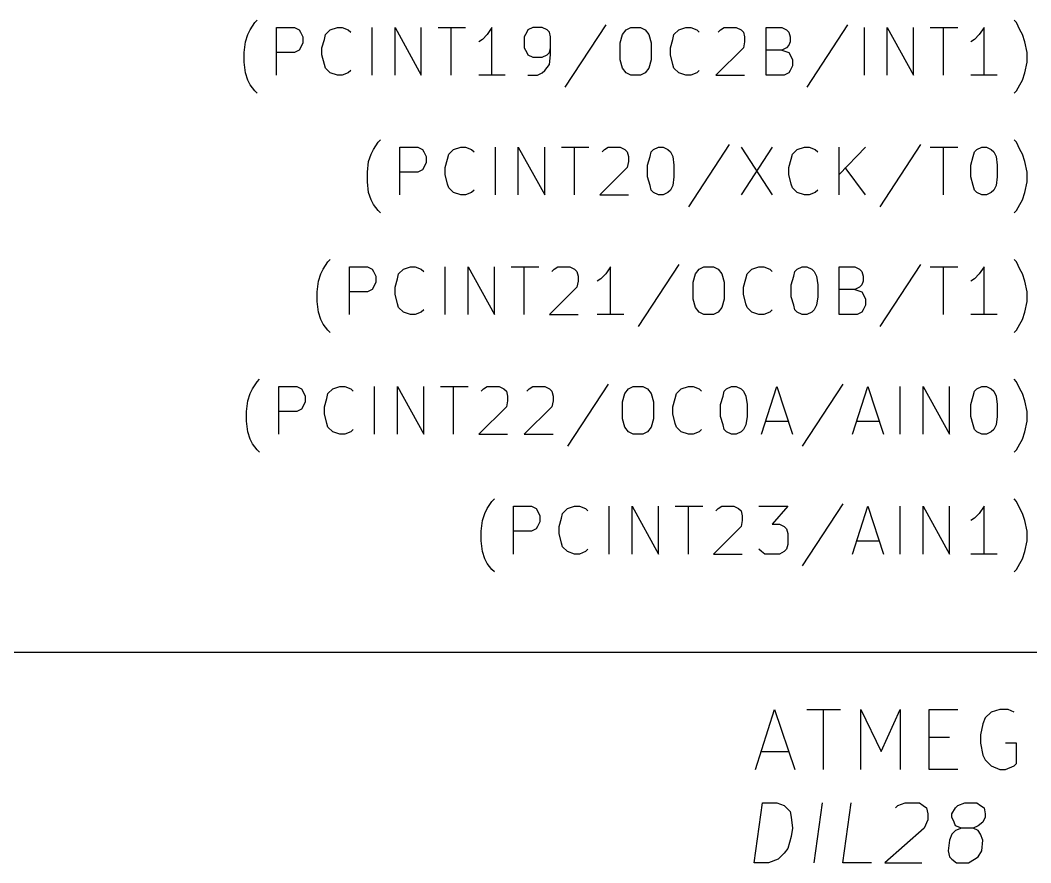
# Model space of a CAD drawing. Extents: x 10 to 287, y -200 to -10.
# Drawn here: x 97.56 to 119, y -127.66 to -109.78 of the extents above; entities that cross this region are included whole.
import ezdxf

# ---------------------------------------------------------------- set-up
doc = ezdxf.new("R2010")
doc.units = 0
doc.header["$MEASUREMENT"] = 0
doc.layers.add('BLACK', color=7, linetype='CONTINUOUS')
doc.layers.add('WHITE', color=7, linetype='CONTINUOUS')

msp = doc.modelspace()

# ---------------------------------------------------------------- linework, layer by layer
at = {"layer": 'Black'}
for p, q in [((82.55, -123.19), (123.19, -123.19)), ((113.157, -125.679), (113.563, -124.409)), ((113.563, -124.409), (113.995, -125.679)), ((114.249, -124.409), (114.96, -124.409)), ((114.605, -125.679), (114.605, -124.409)), ((115.392, -125.679), (115.392, -124.409)), ((115.392, -124.409), (115.824, -125.298)), ((115.824, -125.298), (116.23, -124.409)), ((116.23, -124.409), (116.23, -125.679)), ((116.84, -125.679), (116.84, -124.409)), ((116.84, -124.409), (117.45, -124.409)), ((118.161, -124.46), (118.034, -124.587)), ((118.339, -124.409), (118.161, -124.46)), ((118.516, -124.409), (118.339, -124.409)), ((118.643, -124.46), (118.516, -124.409)), ((117.983, -124.714), (117.932, -124.943)), ((118.034, -124.587), (117.983, -124.714)), ((117.932, -124.943), (117.932, -125.12)), ((116.84, -124.993), (117.272, -124.993)), ((117.932, -125.12), (117.983, -125.374)), ((118.694, -125.12), (118.466, -125.12)), ((118.694, -125.552), (118.694, -125.12)), ((113.284, -125.298), (113.868, -125.298)), ((117.983, -125.374), (118.034, -125.476)), ((118.034, -125.476), (118.161, -125.603)), ((118.161, -125.603), (118.339, -125.679)), ((118.466, -125.679), (118.643, -125.603)), ((118.643, -125.603), (118.694, -125.552)), ((117.45, -125.679), (116.84, -125.679)), ((118.339, -125.679), (118.466, -125.679)), ((113.132, -127.66), (113.309, -126.39)), ((113.309, -126.39), (113.614, -126.39)), ((113.614, -126.39), (113.767, -126.441)), ((113.767, -126.441), (113.894, -126.568)), ((114.402, -127.66), (114.579, -126.39)), ((115.011, -127.66), (115.189, -126.39)), ((116.129, -126.492), (116.18, -126.441)), ((116.18, -126.441), (116.332, -126.39)), ((116.332, -126.39), (116.637, -126.39)), ((116.637, -126.39), (116.713, -126.441)), ((116.713, -126.441), (116.789, -126.492)), ((117.399, -126.492), (117.45, -126.441)), ((117.45, -126.441), (117.602, -126.39)), ((117.602, -126.39), (117.856, -126.39)), ((117.856, -126.39), (117.932, -126.441)), ((117.932, -126.441), (118.008, -126.492)), ((113.894, -126.568), (113.919, -126.695)), ((113.919, -126.695), (113.944, -126.924)), ((116.789, -126.492), (116.815, -126.619)), ((116.815, -126.619), (116.815, -126.746)), ((117.323, -126.619), (117.399, -126.492)), ((117.323, -126.695), (117.323, -126.619)), ((117.373, -126.797), (117.323, -126.695)), ((118.034, -126.695), (117.983, -126.797)), ((118.008, -126.492), (118.034, -126.619)), ((118.034, -126.619), (118.034, -126.695)), ((116.815, -126.746), (116.738, -126.924)), ((117.399, -126.873), (117.373, -126.797)), ((117.526, -126.924), (117.399, -126.873)), ((117.881, -126.873), (117.78, -126.924)), ((117.983, -126.797), (117.881, -126.873)), ((113.919, -127.102), (113.843, -127.356)), ((113.944, -126.924), (113.919, -127.102)), ((116.738, -126.924), (115.9, -127.66)), ((117.323, -127.051), (117.272, -127.178)), ((117.399, -126.975), (117.323, -127.051)), ((117.526, -126.924), (117.399, -126.975)), ((117.78, -126.924), (117.526, -126.924)), ((117.881, -126.975), (117.78, -126.924)), ((117.932, -127.051), (117.881, -126.975)), ((117.983, -127.178), (117.932, -127.051)), ((117.272, -127.178), (117.246, -127.406)), ((117.958, -127.406), (117.983, -127.178)), ((113.767, -127.457), (113.64, -127.584)), ((113.843, -127.356), (113.767, -127.457)), ((117.246, -127.406), (117.272, -127.533)), ((117.272, -127.533), (117.323, -127.584)), ((117.805, -127.584), (117.881, -127.533)), ((117.881, -127.533), (117.958, -127.406)), ((113.436, -127.66), (113.132, -127.66)), ((113.64, -127.584), (113.436, -127.66)), ((115.621, -127.66), (115.011, -127.66)), ((115.9, -127.66), (116.688, -127.66)), ((117.323, -127.584), (117.424, -127.66)), ((117.424, -127.66), (117.678, -127.66)), ((117.678, -127.66), (117.805, -127.584))]:
    msp.add_line(p, q, dxfattribs=at)
at = {"layer": 'White'}
for p, q in [((102.438, -109.982), (102.54, -109.83)), ((102.54, -109.83), (102.591, -109.779)), ((102.997, -110.947), (102.997, -109.931)), ((102.997, -109.931), (103.378, -109.931)), ((103.378, -109.931), (103.48, -109.982)), ((104.14, -109.982), (104.292, -109.931)), ((104.292, -109.931), (104.394, -109.931)), ((104.394, -109.931), (104.521, -109.982)), ((105.029, -110.947), (105.029, -109.931)), ((105.512, -110.947), (105.512, -109.931)), ((105.512, -109.931), (106.07, -110.947)), ((106.07, -110.947), (106.07, -109.931)), ((106.426, -109.931), (107.01, -109.931)), ((106.705, -110.947), (106.705, -109.931)), ((107.569, -109.931), (107.467, -110.084)), ((107.569, -110.947), (107.569, -109.931)), ((108.433, -109.931), (108.331, -109.982)), ((108.636, -109.931), (108.433, -109.931)), ((108.737, -109.982), (108.636, -109.931)), ((109.982, -109.88), (109.118, -111.201)), ((110.414, -109.982), (110.515, -109.931)), ((110.515, -109.931), (110.719, -109.931)), ((110.719, -109.931), (110.82, -109.982)), ((111.531, -109.982), (111.684, -109.931)), ((111.684, -109.931), (111.785, -109.931)), ((111.785, -109.931), (111.912, -109.982)), ((112.42, -109.982), (112.497, -109.931)), ((112.497, -109.931), (112.751, -109.931)), ((112.751, -109.931), (112.852, -109.982)), ((113.386, -110.947), (113.386, -109.931)), ((113.386, -109.931), (113.716, -109.931)), ((113.716, -109.931), (113.817, -109.982)), ((115.113, -109.88), (114.249, -111.201)), ((115.468, -110.947), (115.468, -109.931)), ((115.951, -110.947), (115.951, -109.931)), ((115.951, -109.931), (116.51, -110.947)), ((116.51, -110.947), (116.51, -109.931)), ((116.865, -109.931), (117.45, -109.931)), ((117.145, -110.947), (117.145, -109.931)), ((118.008, -109.931), (117.907, -110.084)), ((118.008, -110.947), (118.008, -109.931)), ((118.694, -109.83), (118.643, -109.779)), ((118.77, -109.982), (118.694, -109.83)), ((102.337, -110.236), (102.387, -110.084)), ((102.387, -110.084), (102.438, -109.982)), ((103.48, -109.982), (103.505, -110.033)), ((103.505, -110.033), (103.556, -110.134)), ((103.556, -110.134), (103.556, -110.261)), ((103.962, -110.363), (104.013, -110.185)), ((104.013, -110.185), (104.038, -110.084)), ((104.038, -110.084), (104.14, -109.982)), ((104.521, -109.982), (104.572, -110.033)), ((107.366, -110.185), (107.29, -110.236)), ((107.467, -110.084), (107.366, -110.185)), ((108.306, -110.033), (108.255, -110.134)), ((108.255, -110.134), (108.255, -110.363)), ((108.331, -109.982), (108.306, -110.033)), ((108.788, -110.033), (108.737, -109.982)), ((108.814, -110.134), (108.788, -110.033)), ((108.814, -110.515), (108.814, -110.134)), ((110.287, -110.261), (110.338, -110.084)), ((110.338, -110.084), (110.414, -109.982)), ((110.82, -109.982), (110.896, -110.084)), ((110.896, -110.084), (110.947, -110.261)), ((111.354, -110.363), (111.404, -110.185)), ((111.404, -110.185), (111.43, -110.084)), ((111.43, -110.084), (111.531, -109.982)), ((111.912, -109.982), (111.963, -110.033)), ((112.37, -110.033), (112.42, -109.982)), ((112.852, -109.982), (112.903, -110.033)), ((112.903, -110.033), (112.928, -110.134)), ((112.928, -110.134), (112.928, -110.236)), ((113.817, -109.982), (113.868, -110.033)), ((113.868, -110.033), (113.894, -110.134)), ((113.894, -110.134), (113.894, -110.236)), ((117.805, -110.185), (117.729, -110.236)), ((117.907, -110.084), (117.805, -110.185)), ((118.821, -110.084), (118.77, -109.982)), ((118.872, -110.236), (118.821, -110.084)), ((102.311, -110.465), (102.337, -110.236)), ((103.505, -110.363), (103.48, -110.414)), ((103.556, -110.261), (103.505, -110.363)), ((103.962, -110.515), (103.962, -110.363)), ((108.255, -110.363), (108.306, -110.465)), ((108.788, -110.465), (108.814, -110.363)), ((110.287, -110.617), (110.287, -110.261)), ((110.947, -110.261), (110.947, -110.617)), ((111.354, -110.515), (111.354, -110.363)), ((112.903, -110.363), (112.319, -110.947)), ((112.928, -110.236), (112.903, -110.363)), ((113.817, -110.363), (113.716, -110.414)), ((113.868, -110.312), (113.817, -110.363)), ((113.894, -110.236), (113.868, -110.312)), ((118.923, -110.465), (118.872, -110.236)), ((102.311, -110.668), (102.311, -110.465)), ((103.378, -110.465), (102.997, -110.465)), ((103.48, -110.414), (103.378, -110.465)), ((104.013, -110.719), (103.962, -110.515)), ((108.306, -110.465), (108.331, -110.515)), ((108.331, -110.515), (108.433, -110.566)), ((108.433, -110.566), (108.636, -110.566)), ((108.636, -110.566), (108.737, -110.515)), ((108.737, -110.515), (108.788, -110.465)), ((108.788, -110.719), (108.814, -110.515)), ((110.338, -110.795), (110.287, -110.617)), ((110.947, -110.617), (110.896, -110.795)), ((111.404, -110.719), (111.354, -110.515)), ((113.716, -110.414), (113.386, -110.414)), ((113.716, -110.414), (113.868, -110.465)), ((113.868, -110.465), (113.894, -110.515)), ((113.894, -110.515), (113.944, -110.617)), ((113.944, -110.617), (113.944, -110.744)), ((118.923, -110.668), (118.923, -110.465)), ((102.337, -110.896), (102.311, -110.668)), ((104.038, -110.795), (104.013, -110.719)), ((104.14, -110.896), (104.038, -110.795)), ((108.687, -110.846), (108.788, -110.719)), ((110.414, -110.896), (110.338, -110.795)), ((110.896, -110.795), (110.82, -110.896)), ((111.43, -110.795), (111.404, -110.719)), ((111.531, -110.896), (111.43, -110.795)), ((113.944, -110.744), (113.894, -110.846)), ((118.872, -110.896), (118.923, -110.668)), ((102.387, -111.049), (102.337, -110.896)), ((104.292, -110.947), (104.14, -110.896)), ((104.394, -110.947), (104.292, -110.947)), ((104.521, -110.896), (104.394, -110.947)), ((104.572, -110.846), (104.521, -110.896)), ((107.848, -110.947), (107.29, -110.947)), ((108.331, -110.947), (108.534, -110.947)), ((108.534, -110.947), (108.636, -110.896)), ((108.636, -110.896), (108.687, -110.846)), ((110.515, -110.947), (110.414, -110.896)), ((110.719, -110.947), (110.515, -110.947)), ((110.82, -110.896), (110.719, -110.947)), ((111.684, -110.947), (111.531, -110.896)), ((111.785, -110.947), (111.684, -110.947)), ((111.912, -110.896), (111.785, -110.947)), ((111.963, -110.846), (111.912, -110.896)), ((112.319, -110.947), (112.928, -110.947)), ((113.767, -110.947), (113.386, -110.947)), ((113.868, -110.896), (113.767, -110.947)), ((113.894, -110.846), (113.868, -110.896)), ((118.288, -110.947), (117.729, -110.947)), ((118.821, -111.049), (118.872, -110.896)), ((102.438, -111.15), (102.387, -111.049)), ((102.54, -111.277), (102.438, -111.15)), ((118.694, -111.277), (118.77, -111.15)), ((118.77, -111.15), (118.821, -111.049)), ((102.591, -111.328), (102.54, -111.277)), ((118.643, -111.328), (118.694, -111.277)), ((105.156, -112.37), (105.207, -112.319)), ((118.694, -112.37), (118.643, -112.319)), ((105.004, -112.624), (105.054, -112.522)), ((105.054, -112.522), (105.156, -112.37)), ((105.613, -113.487), (105.613, -112.471)), ((105.613, -112.471), (105.994, -112.471)), ((105.994, -112.471), (106.096, -112.522)), ((106.096, -112.522), (106.121, -112.573)), ((106.655, -112.624), (106.756, -112.522)), ((106.756, -112.522), (106.909, -112.471)), ((106.909, -112.471), (107.01, -112.471)), ((107.01, -112.471), (107.137, -112.522)), ((107.137, -112.522), (107.188, -112.573)), ((107.645, -113.487), (107.645, -112.471)), ((108.128, -113.487), (108.128, -112.471)), ((108.128, -112.471), (108.687, -113.487)), ((108.687, -113.487), (108.687, -112.471)), ((109.042, -112.471), (109.626, -112.471)), ((109.322, -113.487), (109.322, -112.471)), ((109.906, -112.573), (109.957, -112.522)), ((109.957, -112.522), (110.033, -112.471)), ((110.033, -112.471), (110.287, -112.471)), ((110.287, -112.471), (110.388, -112.522)), ((110.388, -112.522), (110.439, -112.573)), ((110.947, -112.573), (110.998, -112.522)), ((110.998, -112.522), (111.1, -112.471)), ((111.1, -112.471), (111.201, -112.471)), ((111.201, -112.471), (111.303, -112.522)), ((111.303, -112.522), (111.354, -112.573)), ((112.598, -112.42), (111.735, -113.741)), ((112.852, -112.471), (113.513, -113.487)), ((113.513, -112.471), (112.852, -113.487)), ((113.944, -112.624), (114.046, -112.522)), ((114.046, -112.522), (114.198, -112.471)), ((114.198, -112.471), (114.3, -112.471)), ((114.3, -112.471), (114.427, -112.522)), ((114.427, -112.522), (114.478, -112.573)), ((114.935, -113.487), (114.935, -112.471)), ((115.494, -112.471), (114.935, -113.055)), ((116.662, -112.42), (115.799, -113.741)), ((116.865, -112.471), (117.45, -112.471)), ((117.145, -113.487), (117.145, -112.471)), ((117.805, -112.573), (117.856, -112.522)), ((117.856, -112.522), (117.958, -112.471)), ((117.958, -112.471), (118.059, -112.471)), ((118.059, -112.471), (118.161, -112.522)), ((118.161, -112.522), (118.212, -112.573)), ((118.77, -112.522), (118.694, -112.37)), ((118.821, -112.624), (118.77, -112.522)), ((104.953, -112.776), (105.004, -112.624)), ((106.121, -112.573), (106.172, -112.674)), ((106.172, -112.674), (106.172, -112.801)), ((106.578, -112.903), (106.629, -112.725)), ((106.629, -112.725), (106.655, -112.624)), ((110.439, -112.573), (110.465, -112.674)), ((110.465, -112.674), (110.465, -112.776)), ((110.871, -112.852), (110.922, -112.674)), ((110.922, -112.674), (110.947, -112.573)), ((111.354, -112.573), (111.404, -112.674)), ((111.404, -112.674), (111.43, -112.852)), ((113.868, -112.903), (113.919, -112.725)), ((113.919, -112.725), (113.944, -112.624)), ((117.729, -112.852), (117.78, -112.674)), ((117.78, -112.674), (117.805, -112.573)), ((118.212, -112.573), (118.262, -112.674)), ((118.262, -112.674), (118.288, -112.852)), ((118.872, -112.776), (118.821, -112.624)), ((104.927, -113.005), (104.953, -112.776)), ((106.096, -112.954), (105.994, -113.005)), ((106.121, -112.903), (106.096, -112.954)), ((106.172, -112.801), (106.121, -112.903)), ((106.578, -113.055), (106.578, -112.903)), ((110.439, -112.903), (109.855, -113.487)), ((110.465, -112.776), (110.439, -112.903)), ((110.871, -113.106), (110.871, -112.852)), ((111.43, -112.852), (111.43, -113.106)), ((113.868, -113.055), (113.868, -112.903)), ((115.494, -113.487), (115.062, -112.903)), ((117.729, -113.106), (117.729, -112.852)), ((118.288, -112.852), (118.288, -113.106)), ((118.923, -113.005), (118.872, -112.776)), ((104.927, -113.208), (104.927, -113.005)), ((105.994, -113.005), (105.613, -113.005)), ((106.629, -113.259), (106.578, -113.055)), ((110.922, -113.284), (110.871, -113.106)), ((111.43, -113.106), (111.404, -113.284)), ((113.919, -113.259), (113.868, -113.055)), ((117.78, -113.284), (117.729, -113.106)), ((118.288, -113.106), (118.262, -113.284)), ((118.923, -113.208), (118.923, -113.005)), ((104.953, -113.436), (104.927, -113.208)), ((106.655, -113.335), (106.629, -113.259)), ((106.756, -113.436), (106.655, -113.335)), ((107.188, -113.386), (107.137, -113.436)), ((110.947, -113.386), (110.922, -113.284)), ((110.998, -113.436), (110.947, -113.386)), ((111.354, -113.386), (111.303, -113.436)), ((111.404, -113.284), (111.354, -113.386)), ((113.944, -113.335), (113.919, -113.259)), ((114.046, -113.436), (113.944, -113.335)), ((114.478, -113.386), (114.427, -113.436)), ((117.805, -113.386), (117.78, -113.284)), ((117.856, -113.436), (117.805, -113.386)), ((118.212, -113.386), (118.161, -113.436)), ((118.262, -113.284), (118.212, -113.386)), ((118.872, -113.436), (118.923, -113.208)), ((105.004, -113.589), (104.953, -113.436)), ((105.054, -113.69), (105.004, -113.589)), ((106.909, -113.487), (106.756, -113.436)), ((107.01, -113.487), (106.909, -113.487)), ((107.137, -113.436), (107.01, -113.487)), ((109.855, -113.487), (110.465, -113.487)), ((111.1, -113.487), (110.998, -113.436)), ((111.201, -113.487), (111.1, -113.487)), ((111.303, -113.436), (111.201, -113.487)), ((114.198, -113.487), (114.046, -113.436)), ((114.3, -113.487), (114.198, -113.487)), ((114.427, -113.436), (114.3, -113.487)), ((117.958, -113.487), (117.856, -113.436)), ((118.059, -113.487), (117.958, -113.487)), ((118.161, -113.436), (118.059, -113.487)), ((118.77, -113.69), (118.821, -113.589)), ((118.821, -113.589), (118.872, -113.436)), ((105.156, -113.817), (105.054, -113.69)), ((105.207, -113.868), (105.156, -113.817)), ((118.643, -113.868), (118.694, -113.817)), ((118.694, -113.817), (118.77, -113.69)), ((104.089, -114.91), (104.14, -114.859)), ((118.694, -114.91), (118.643, -114.859)), ((103.937, -115.164), (103.988, -115.062)), ((103.988, -115.062), (104.089, -114.91)), ((104.546, -116.027), (104.546, -115.011)), ((104.546, -115.011), (104.927, -115.011)), ((104.927, -115.011), (105.029, -115.062)), ((105.029, -115.062), (105.054, -115.113)), ((105.054, -115.113), (105.105, -115.214)), ((105.588, -115.164), (105.689, -115.062)), ((105.689, -115.062), (105.842, -115.011)), ((105.842, -115.011), (105.943, -115.011)), ((105.943, -115.011), (106.07, -115.062)), ((106.07, -115.062), (106.121, -115.113)), ((106.578, -116.027), (106.578, -115.011)), ((107.061, -116.027), (107.061, -115.011)), ((107.061, -115.011), (107.62, -116.027)), ((107.62, -116.027), (107.62, -115.011)), ((107.975, -115.011), (108.56, -115.011)), ((108.255, -116.027), (108.255, -115.011)), ((108.839, -115.113), (108.89, -115.062)), ((108.89, -115.062), (108.966, -115.011)), ((108.966, -115.011), (109.22, -115.011)), ((109.22, -115.011), (109.322, -115.062)), ((109.322, -115.062), (109.372, -115.113)), ((109.372, -115.113), (109.398, -115.214)), ((110.084, -115.011), (109.982, -115.164)), ((110.084, -116.027), (110.084, -115.011)), ((111.531, -114.96), (110.668, -116.281)), ((111.887, -115.164), (111.963, -115.062)), ((111.963, -115.062), (112.065, -115.011)), ((112.065, -115.011), (112.268, -115.011)), ((112.268, -115.011), (112.37, -115.062)), ((112.37, -115.062), (112.446, -115.164)), ((112.979, -115.164), (113.081, -115.062)), ((113.081, -115.062), (113.233, -115.011)), ((113.233, -115.011), (113.335, -115.011)), ((113.335, -115.011), (113.462, -115.062)), ((113.462, -115.062), (113.513, -115.113)), ((113.97, -115.214), (113.995, -115.113)), ((113.995, -115.113), (114.046, -115.062)), ((114.046, -115.062), (114.148, -115.011)), ((114.148, -115.011), (114.249, -115.011)), ((114.249, -115.011), (114.351, -115.062)), ((114.351, -115.062), (114.402, -115.113)), ((114.402, -115.113), (114.452, -115.214)), ((114.935, -116.027), (114.935, -115.011)), ((114.935, -115.011), (115.265, -115.011)), ((115.265, -115.011), (115.367, -115.062)), ((115.367, -115.062), (115.418, -115.113)), ((115.418, -115.113), (115.443, -115.214)), ((116.662, -114.96), (115.799, -116.281)), ((116.865, -115.011), (117.45, -115.011)), ((117.145, -116.027), (117.145, -115.011)), ((118.008, -115.011), (117.907, -115.164)), ((118.008, -116.027), (118.008, -115.011)), ((118.77, -115.062), (118.694, -114.91)), ((118.821, -115.164), (118.77, -115.062)), ((103.861, -115.545), (103.886, -115.316)), ((103.886, -115.316), (103.937, -115.164)), ((105.105, -115.214), (105.105, -115.341)), ((105.512, -115.443), (105.562, -115.265)), ((105.562, -115.265), (105.588, -115.164)), ((109.398, -115.316), (109.372, -115.443)), ((109.398, -115.214), (109.398, -115.316)), ((109.88, -115.265), (109.804, -115.316)), ((109.982, -115.164), (109.88, -115.265)), ((111.836, -115.341), (111.887, -115.164)), ((112.446, -115.164), (112.497, -115.341)), ((112.903, -115.443), (112.954, -115.265)), ((112.954, -115.265), (112.979, -115.164)), ((113.919, -115.392), (113.97, -115.214)), ((114.452, -115.214), (114.478, -115.392)), ((115.443, -115.316), (115.418, -115.392)), ((115.443, -115.214), (115.443, -115.316)), ((117.805, -115.265), (117.729, -115.316)), ((117.907, -115.164), (117.805, -115.265)), ((118.872, -115.316), (118.821, -115.164)), ((118.923, -115.545), (118.872, -115.316)), ((103.861, -115.748), (103.861, -115.545)), ((104.927, -115.545), (104.546, -115.545)), ((105.029, -115.494), (104.927, -115.545)), ((105.054, -115.443), (105.029, -115.494)), ((105.105, -115.341), (105.054, -115.443)), ((105.512, -115.595), (105.512, -115.443)), ((109.372, -115.443), (108.788, -116.027)), ((111.836, -115.697), (111.836, -115.341)), ((112.497, -115.341), (112.497, -115.697)), ((112.903, -115.595), (112.903, -115.443)), ((113.919, -115.646), (113.919, -115.392)), ((114.478, -115.392), (114.478, -115.646)), ((115.265, -115.494), (114.935, -115.494)), ((115.367, -115.443), (115.265, -115.494)), ((115.265, -115.494), (115.418, -115.545)), ((115.418, -115.392), (115.367, -115.443)), ((115.418, -115.545), (115.443, -115.595)), ((118.923, -115.748), (118.923, -115.545)), ((103.886, -115.976), (103.861, -115.748)), ((105.562, -115.799), (105.512, -115.595)), ((111.887, -115.875), (111.836, -115.697)), ((112.497, -115.697), (112.446, -115.875)), ((112.954, -115.799), (112.903, -115.595)), ((113.97, -115.824), (113.919, -115.646)), ((114.478, -115.646), (114.452, -115.824)), ((115.443, -115.595), (115.494, -115.697)), ((115.494, -115.697), (115.494, -115.824)), ((118.872, -115.976), (118.923, -115.748)), ((103.937, -116.129), (103.886, -115.976)), ((105.588, -115.875), (105.562, -115.799)), ((105.689, -115.976), (105.588, -115.875)), ((105.842, -116.027), (105.689, -115.976)), ((106.07, -115.976), (105.943, -116.027)), ((106.121, -115.926), (106.07, -115.976)), ((111.963, -115.976), (111.887, -115.875)), ((112.065, -116.027), (111.963, -115.976)), ((112.37, -115.976), (112.268, -116.027)), ((112.446, -115.875), (112.37, -115.976)), ((112.979, -115.875), (112.954, -115.799)), ((113.081, -115.976), (112.979, -115.875)), ((113.233, -116.027), (113.081, -115.976)), ((113.462, -115.976), (113.335, -116.027)), ((113.513, -115.926), (113.462, -115.976)), ((113.995, -115.926), (113.97, -115.824)), ((114.046, -115.976), (113.995, -115.926)), ((114.148, -116.027), (114.046, -115.976)), ((114.351, -115.976), (114.249, -116.027)), ((114.402, -115.926), (114.351, -115.976)), ((114.452, -115.824), (114.402, -115.926)), ((115.418, -115.976), (115.316, -116.027)), ((115.443, -115.926), (115.418, -115.976)), ((115.494, -115.824), (115.443, -115.926)), ((118.821, -116.129), (118.872, -115.976)), ((103.988, -116.23), (103.937, -116.129)), ((105.943, -116.027), (105.842, -116.027)), ((108.788, -116.027), (109.398, -116.027)), ((110.363, -116.027), (109.804, -116.027)), ((112.268, -116.027), (112.065, -116.027)), ((113.335, -116.027), (113.233, -116.027)), ((114.249, -116.027), (114.148, -116.027)), ((115.316, -116.027), (114.935, -116.027)), ((118.288, -116.027), (117.729, -116.027)), ((118.77, -116.23), (118.821, -116.129)), ((104.089, -116.357), (103.988, -116.23)), ((104.14, -116.408), (104.089, -116.357)), ((118.643, -116.408), (118.694, -116.357)), ((118.694, -116.357), (118.77, -116.23)), ((102.489, -117.602), (102.591, -117.45)), ((102.591, -117.45), (102.641, -117.399)), ((118.694, -117.45), (118.643, -117.399)), ((118.77, -117.602), (118.694, -117.45)), ((102.438, -117.704), (102.489, -117.602)), ((103.048, -118.567), (103.048, -117.551)), ((103.048, -117.551), (103.429, -117.551)), ((103.429, -117.551), (103.53, -117.602)), ((103.53, -117.602), (103.556, -117.653)), ((103.556, -117.653), (103.607, -117.754)), ((104.089, -117.704), (104.191, -117.602)), ((104.191, -117.602), (104.343, -117.551)), ((104.343, -117.551), (104.445, -117.551)), ((104.445, -117.551), (104.572, -117.602)), ((104.572, -117.602), (104.623, -117.653)), ((105.08, -118.567), (105.08, -117.551)), ((105.562, -118.567), (105.562, -117.551)), ((105.562, -117.551), (106.121, -118.567)), ((106.121, -118.567), (106.121, -117.551)), ((106.477, -117.551), (107.061, -117.551)), ((106.756, -118.567), (106.756, -117.551)), ((107.34, -117.653), (107.391, -117.602)), ((107.391, -117.602), (107.467, -117.551)), ((107.467, -117.551), (107.721, -117.551)), ((107.721, -117.551), (107.823, -117.602)), ((107.823, -117.602), (107.874, -117.653)), ((107.874, -117.653), (107.899, -117.754)), ((108.306, -117.653), (108.356, -117.602)), ((108.356, -117.602), (108.433, -117.551)), ((108.433, -117.551), (108.687, -117.551)), ((108.687, -117.551), (108.788, -117.602)), ((108.788, -117.602), (108.839, -117.653)), ((108.839, -117.653), (108.864, -117.754)), ((110.033, -117.5), (109.169, -118.821)), ((110.388, -117.704), (110.465, -117.602)), ((110.465, -117.602), (110.566, -117.551)), ((110.566, -117.551), (110.769, -117.551)), ((110.769, -117.551), (110.871, -117.602)), ((110.871, -117.602), (110.947, -117.704)), ((111.481, -117.704), (111.582, -117.602)), ((111.582, -117.602), (111.735, -117.551)), ((111.735, -117.551), (111.836, -117.551)), ((111.836, -117.551), (111.963, -117.602)), ((111.963, -117.602), (112.014, -117.653)), ((112.471, -117.754), (112.497, -117.653)), ((112.497, -117.653), (112.547, -117.602)), ((112.547, -117.602), (112.649, -117.551)), ((112.649, -117.551), (112.751, -117.551)), ((112.751, -117.551), (112.852, -117.602)), ((112.852, -117.602), (112.903, -117.653)), ((112.903, -117.653), (112.954, -117.754)), ((113.284, -118.567), (113.614, -117.551)), ((113.614, -117.551), (113.944, -118.567)), ((115.011, -117.5), (114.148, -118.821)), ((115.214, -118.567), (115.545, -117.551)), ((115.545, -117.551), (115.875, -118.567)), ((116.23, -118.567), (116.23, -117.551)), ((116.713, -118.567), (116.713, -117.551)), ((116.713, -117.551), (117.272, -118.567)), ((117.272, -118.567), (117.272, -117.551)), ((117.78, -117.754), (117.805, -117.653)), ((117.805, -117.653), (117.856, -117.602)), ((117.856, -117.602), (117.958, -117.551)), ((117.958, -117.551), (118.059, -117.551)), ((118.059, -117.551), (118.161, -117.602)), ((118.161, -117.602), (118.212, -117.653)), ((118.212, -117.653), (118.262, -117.754)), ((118.821, -117.704), (118.77, -117.602)), ((102.362, -118.085), (102.387, -117.856)), ((102.387, -117.856), (102.438, -117.704)), ((103.607, -117.881), (103.556, -117.983)), ((103.607, -117.754), (103.607, -117.881)), ((104.013, -117.983), (104.064, -117.805)), ((104.064, -117.805), (104.089, -117.704)), ((107.899, -117.856), (107.874, -117.983)), ((107.899, -117.754), (107.899, -117.856)), ((108.864, -117.856), (108.839, -117.983)), ((108.864, -117.754), (108.864, -117.856)), ((110.338, -117.881), (110.388, -117.704)), ((110.338, -118.237), (110.338, -117.881)), ((110.947, -117.704), (110.998, -117.881)), ((110.998, -117.881), (110.998, -118.237)), ((111.404, -117.983), (111.455, -117.805)), ((111.455, -117.805), (111.481, -117.704)), ((112.42, -117.932), (112.471, -117.754)), ((112.954, -117.754), (112.979, -117.932)), ((117.729, -117.932), (117.78, -117.754)), ((118.262, -117.754), (118.288, -117.932)), ((118.872, -117.856), (118.821, -117.704)), ((118.923, -118.085), (118.872, -117.856)), ((102.362, -118.288), (102.362, -118.085)), ((103.429, -118.085), (103.048, -118.085)), ((103.53, -118.034), (103.429, -118.085)), ((103.556, -117.983), (103.53, -118.034)), ((104.013, -118.135), (104.013, -117.983)), ((107.874, -117.983), (107.29, -118.567)), ((108.839, -117.983), (108.255, -118.567)), ((111.404, -118.135), (111.404, -117.983)), ((112.42, -118.186), (112.42, -117.932)), ((112.979, -117.932), (112.979, -118.186)), ((117.729, -118.186), (117.729, -117.932)), ((118.288, -117.932), (118.288, -118.186)), ((118.923, -118.288), (118.923, -118.085)), ((102.387, -118.516), (102.362, -118.288)), ((104.064, -118.339), (104.013, -118.135)), ((110.388, -118.415), (110.338, -118.237)), ((110.998, -118.237), (110.947, -118.415)), ((111.455, -118.339), (111.404, -118.135)), ((112.471, -118.364), (112.42, -118.186)), ((112.979, -118.186), (112.954, -118.364)), ((113.386, -118.288), (113.868, -118.288)), ((115.316, -118.288), (115.799, -118.288)), ((117.78, -118.364), (117.729, -118.186)), ((118.288, -118.186), (118.262, -118.364)), ((118.872, -118.516), (118.923, -118.288)), ((102.438, -118.669), (102.387, -118.516)), ((104.089, -118.415), (104.064, -118.339)), ((104.191, -118.516), (104.089, -118.415)), ((104.343, -118.567), (104.191, -118.516)), ((104.572, -118.516), (104.445, -118.567)), ((104.623, -118.466), (104.572, -118.516)), ((110.465, -118.516), (110.388, -118.415)), ((110.566, -118.567), (110.465, -118.516)), ((110.871, -118.516), (110.769, -118.567)), ((110.947, -118.415), (110.871, -118.516)), ((111.481, -118.415), (111.455, -118.339)), ((111.582, -118.516), (111.481, -118.415)), ((111.735, -118.567), (111.582, -118.516)), ((111.963, -118.516), (111.836, -118.567)), ((112.014, -118.466), (111.963, -118.516)), ((112.497, -118.466), (112.471, -118.364)), ((112.547, -118.516), (112.497, -118.466)), ((112.649, -118.567), (112.547, -118.516)), ((112.852, -118.516), (112.751, -118.567)), ((112.903, -118.466), (112.852, -118.516)), ((112.954, -118.364), (112.903, -118.466)), ((117.805, -118.466), (117.78, -118.364)), ((117.856, -118.516), (117.805, -118.466)), ((117.958, -118.567), (117.856, -118.516)), ((118.161, -118.516), (118.059, -118.567)), ((118.212, -118.466), (118.161, -118.516)), ((118.262, -118.364), (118.212, -118.466)), ((118.821, -118.669), (118.872, -118.516)), ((102.489, -118.77), (102.438, -118.669)), ((104.445, -118.567), (104.343, -118.567)), ((107.29, -118.567), (107.899, -118.567)), ((108.255, -118.567), (108.864, -118.567)), ((110.769, -118.567), (110.566, -118.567)), ((111.836, -118.567), (111.735, -118.567)), ((112.751, -118.567), (112.649, -118.567)), ((118.059, -118.567), (117.958, -118.567)), ((118.77, -118.77), (118.821, -118.669)), ((102.591, -118.897), (102.489, -118.77)), ((102.641, -118.948), (102.591, -118.897)), ((118.643, -118.948), (118.694, -118.897)), ((118.694, -118.897), (118.77, -118.77)), ((107.467, -120.142), (107.569, -119.99)), ((107.569, -119.99), (107.62, -119.939)), ((115.011, -120.04), (114.148, -121.361)), ((118.694, -119.99), (118.643, -119.939)), ((118.77, -120.142), (118.694, -119.99)), ((107.366, -120.396), (107.417, -120.244)), ((107.417, -120.244), (107.467, -120.142)), ((108.026, -121.107), (108.026, -120.091)), ((108.026, -120.091), (108.407, -120.091)), ((108.407, -120.091), (108.509, -120.142)), ((108.509, -120.142), (108.534, -120.193)), ((108.534, -120.193), (108.585, -120.294)), ((109.042, -120.345), (109.068, -120.244)), ((109.068, -120.244), (109.169, -120.142)), ((109.169, -120.142), (109.322, -120.091)), ((109.322, -120.091), (109.423, -120.091)), ((109.423, -120.091), (109.55, -120.142)), ((109.55, -120.142), (109.601, -120.193)), ((110.058, -121.107), (110.058, -120.091)), ((110.541, -121.107), (110.541, -120.091)), ((110.541, -120.091), (111.1, -121.107)), ((111.1, -121.107), (111.1, -120.091)), ((111.455, -120.091), (112.039, -120.091)), ((111.735, -121.107), (111.735, -120.091)), ((112.319, -120.193), (112.37, -120.142)), ((112.37, -120.142), (112.446, -120.091)), ((112.446, -120.091), (112.7, -120.091)), ((112.7, -120.091), (112.801, -120.142)), ((112.801, -120.142), (112.852, -120.193)), ((112.852, -120.193), (112.878, -120.294)), ((113.233, -120.091), (113.843, -120.091)), ((113.843, -120.091), (113.513, -120.472)), ((115.214, -121.107), (115.545, -120.091)), ((115.545, -120.091), (115.875, -121.107)), ((116.23, -121.107), (116.23, -120.091)), ((116.713, -121.107), (116.713, -120.091)), ((116.713, -120.091), (117.272, -121.107)), ((117.272, -121.107), (117.272, -120.091)), ((117.907, -120.244), (117.805, -120.345)), ((118.008, -120.091), (117.907, -120.244)), ((118.008, -121.107), (118.008, -120.091)), ((118.821, -120.244), (118.77, -120.142)), ((118.872, -120.396), (118.821, -120.244)), ((107.34, -120.625), (107.366, -120.396)), ((108.585, -120.421), (108.534, -120.523)), ((108.585, -120.294), (108.585, -120.421)), ((108.991, -120.523), (109.042, -120.345)), ((112.878, -120.396), (112.852, -120.523)), ((112.878, -120.294), (112.878, -120.396)), ((113.513, -120.472), (113.665, -120.472)), ((113.665, -120.472), (113.767, -120.523)), ((117.805, -120.345), (117.729, -120.396)), ((118.923, -120.625), (118.872, -120.396)), ((107.34, -120.828), (107.34, -120.625)), ((108.407, -120.625), (108.026, -120.625)), ((108.509, -120.574), (108.407, -120.625)), ((108.534, -120.523), (108.509, -120.574)), ((108.991, -120.675), (108.991, -120.523)), ((109.042, -120.879), (108.991, -120.675)), ((112.852, -120.523), (112.268, -121.107)), ((113.767, -120.523), (113.817, -120.574)), ((113.817, -120.574), (113.843, -120.675)), ((113.843, -120.675), (113.843, -120.904)), ((118.923, -120.828), (118.923, -120.625)), ((107.366, -121.056), (107.34, -120.828)), ((109.068, -120.955), (109.042, -120.879)), ((113.843, -120.904), (113.817, -121.006)), ((115.316, -120.828), (115.799, -120.828)), ((118.872, -121.056), (118.923, -120.828)), ((107.417, -121.209), (107.366, -121.056)), ((109.169, -121.056), (109.068, -120.955)), ((109.322, -121.107), (109.169, -121.056)), ((109.423, -121.107), (109.322, -121.107)), ((109.55, -121.056), (109.423, -121.107)), ((109.601, -121.006), (109.55, -121.056)), ((112.268, -121.107), (112.878, -121.107)), ((113.284, -121.056), (113.233, -121.006)), ((113.36, -121.107), (113.284, -121.056)), ((113.665, -121.107), (113.36, -121.107)), ((113.767, -121.056), (113.665, -121.107)), ((113.817, -121.006), (113.767, -121.056)), ((118.288, -121.107), (117.729, -121.107)), ((118.821, -121.209), (118.872, -121.056)), ((107.467, -121.31), (107.417, -121.209)), ((107.569, -121.437), (107.467, -121.31)), ((118.694, -121.437), (118.77, -121.31)), ((118.77, -121.31), (118.821, -121.209)), ((107.62, -121.488), (107.569, -121.437)), ((118.643, -121.488), (118.694, -121.437))]:
    msp.add_line(p, q, dxfattribs=at)

doc.saveas('drawing.dxf')
